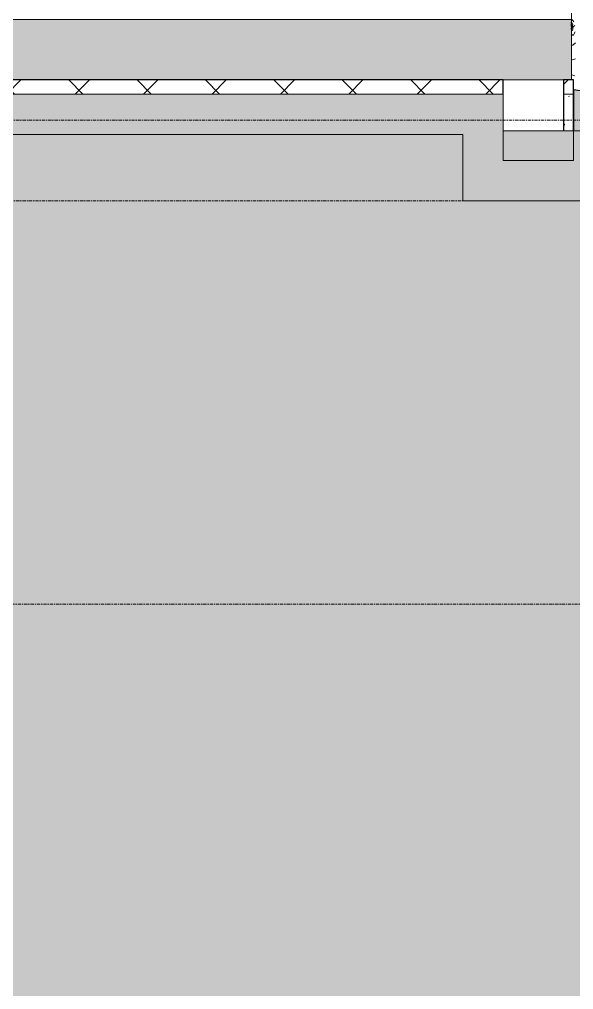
# Model space of a CAD drawing. Header units: millimetres. Extents: x 25061 to 259291, y -8723 to 35400.
# Drawn here: x 215360 to 218110, y -3912 to 900 of the extents above; entities that cross this region are included whole.
import ezdxf

# ---------------------------------------------------------------- set-up
doc = ezdxf.new("R2010")
doc.units = ezdxf.units.MM
doc.linetypes.add('Centre', pattern=[31.75, 6.35, -4.7625, 15.875, -4.7625])
for name, color, linetype, lineweight in [('0-2', 50, 'Continuous', 5), ('A-DETL-GENF-1', 9, 'Continuous', 9), ('A-DETL-GENF-2', 7, 'Continuous', 9), ('A-DETL-THIN', 151, 'Continuous', 9), ('A-FLOR', 192, 'Continuous', 9), ('A-FLOR-1', 10, 'Continuous', 25), ('A-FLOR-3', 192, 'Continuous', 25), ('A-FLOR-LEVL-2', 51, 'Centre', 9), ('A-FLOR-MCUT', 51, 'Continuous', 9), ('A-FLOR-PATT-1', 7, 'Continuous', 9), ('A-FLOR-PATT-3', 8, 'Continuous', 9), ('A-WALL', 113, 'Continuous', 9), ('A-WALL-PATT-4', 111, 'Continuous', 9)]:
    doc.layers.add(name, color=color, linetype=linetype, lineweight=lineweight)

# ---------------------------------------------------------------- blocks, each defined once
blk = doc.blocks.new('NCV_TKTC_KET CAU_rvt-2-TKCS_MẶT CẮT 2')
at = {"layer": 'A-FLOR-PATT-1'}
h = blk.add_hatch(color=256, dxfattribs=at)
h.paths.add_polyline_path([(-45452.6, -2252.1), (-45452.6, -2050), (-47052.6, -1815), (-47052.6, -2017.1), (-45693.1, -2216.8)])
h.paths.add_polyline_path([(-47652.6, -1929), (-47652.6, -1726.8), (-63152.6, 550), (-63152.6, 347.9), (-62952.6, 347.9), (-62952.6, 318.5), (-47802.6, -1906.9)])
at = {"layer": 'A-FLOR-1'}
for p, q in [((-47702.6, -1719.5), (-63152.6, 550)), ((-63152.6, 550), (-63152.6, 347.9))]:
    blk.add_line(p, q, dxfattribs=at)
blk = doc.blocks.new('FP_264-TKCS_MẶT CẮT 2')
at = {"layer": 'A-WALL'}
blk.add_line((-63162.6, 1300), (-63162.6, 600), dxfattribs=at)
at = {"layer": 'A-WALL-PATT-4'}
for p, q in [((-63164.4, 881.6), (-63163.3, 893.8)), ((-63162.3, 887.7), (-63164.2, 869.4)), ((-63164.2, 869.4), (-63162.5, 857.2)), ((-63163.3, 893.8), (-63160.7, 899.9)), ((-63163.1, 869.4), (-63161.8, 875.5)), ((-63162.1, 863.3), (-63163.1, 869.4)), ((-63159, 881.6), (-63162.3, 887.7)), ((-63159, 869.4), (-63162.1, 863.3)), ((-63161.8, 875.5), (-63159, 869.4)), ((-63160.7, 899.9), (-63156.6, 893.8)), ((-63159.4, 857.2), (-63155.7, 875.5)), ((-63155.7, 875.5), (-63159, 881.6)), ((-63156.6, 893.8), (-63151, 887.7)), ((-63155.2, 863.3), (-63146.7, 869.4)), ((-63164, 857.2), (-63162.3, 845)), ((-63162.9, 826.7), (-63154.7, 820.6)), ((-63162.5, 857.2), (-63159.4, 857.2)), ((-63162.3, 845), (-63158.6, 845)), ((-63158.6, 845), (-63155.2, 863.3)), ((-63154.7, 820.6), (-63145.3, 838.9)), ((-63163.4, 771.9), (-63155.7, 771.9)), ((-63155.7, 771.9), (-63143.2, 784.1)), ((-63159, 698.7), (-63142.5, 704.8)), ((-63161, 625.6), (-63146, 619.5))]:
    blk.add_line(p, q, dxfattribs=at)

msp = doc.modelspace()

# ---------------------------------------------------------------- hatches: boundary and pattern name
at = {"layer": 'A-DETL-GENF-1'}
h = msp.add_hatch(dxfattribs=at)
h.set_pattern_fill('FP_63', color=256, style=0, pattern_type=2)
h.set_pattern_definition([(0, (200382.5, 14125), (774.192, 774.192), [774.192, -774.192]), (0, (200382.5, 14415.3), (774.192, 774.192), [774.192, -774.192]), (0, (200382.5, 14705.64), (774.192, 774.192), [774.192, -774.192]), (90, (200479.25, 14802.4), (-774.192, 774.192), [774.192, -774.192]), (90, (200769.6, 14802.4), (-774.192, 774.192), [774.192, -774.192]), (90, (201059.9, 14802.4), (-774.192, 774.192), [774.192, -774.192])])
h.paths.add_polyline_path([(152511.9, -5554.8), (251474, -5554.8), (251474, -138.1), (250164.5, -64.3), (247610.2, -64.3), (247610.2, -2050), (248237.5, -2050), (248237.5, -3550), (248286.5, -3550), (248286.5, -3600), (246277.2, -3600), (246277.2, -3550), (246327.2, -3550), (246327.2, -2350), (245060.2, -2350), (245060.2, -3550), (245110.2, -3550), (245110.2, -3600), (241010.2, -3600), (241010.2, -3550), (241060.2, -3550), (241060.2, -2350), (238160.2, -2350), (238160.2, -3550), (238210.2, -3550), (238210.2, -3600), (234110.2, -3600), (234110.2, -3550), (234160.2, -3550), (234160.2, -2660), (233460.2, -2660), (233460.2, -1906.9), (218310.2, 318.5), (218310.2, 0), (217560.2, 0), (217560.2, 330), (184060.2, 330), (184060.2, 0), (183310.2, 0), (183310.2, 318.5), (168160.2, -1906.9), (168160.2, -2660), (167460.2, -2660), (167460.2, -3550), (167518.1, -3550), (167518.1, -3600), (163410.2, -3600), (163410.2, -3550), (163460.2, -3550), (163460.2, -2350), (160560.2, -2350), (160560.2, -3550), (160610.2, -3550), (160610.2, -3600), (156510.2, -3600), (156510.2, -3550), (156560.2, -3550), (156560.2, -2350), (155293.2, -2350), (155293.2, -3550), (155343.2, -3550), (155343.2, -3600), (153334, -3600), (153334, -3550), (153384, -3550), (153384, -2050), (154010.2, -2050), (154010.2, -4), (151475.8, -5.1), (149686.6, -106), (149686.6, -5554.8), (150288.8, -5554.8)])
h.paths.add_polyline_path([(175360.2, -3600), (172750.2, -3600), (172750.2, -3550), (172810.2, -3550), (172810.2, -2050), (175310.2, -2050), (175310.2, -3550), (175360.2, -3550), (175360.2, -3552.5)])
h.paths.add_polyline_path([(226260.2, -3600), (226260.2, -3550), (226310.2, -3550), (226310.2, -2050), (228810.2, -2050), (228810.4, -3550), (228870.2, -3550), (228870.2, -3600), (226747.8, -3600)])
h.paths.add_polyline_path([(169910.2, -3550), (168910.2, -3550), (168910.2, -2050), (169910.2, -2050), (169910.2, -3087.2)])
h.paths.add_polyline_path([(232710.2, -3550), (231710.2, -3550), (231710.2, -2050), (232710.2, -2050), (232710.2, -3087.2)])
h.paths.add_polyline_path([(218075, 200), (218110.2, 200), (218110.2, 347.9), (217760.2, 347.9), (217760.2, 200)])
h.paths.add_polyline_path([(183510.2, 200), (183860.2, 200), (183860.2, 347.9), (183510.2, 347.9)])
at = {"layer": 'A-DETL-GENF-2'}
msp.add_hatch(color=256, dxfattribs=at).paths.add_polyline_path([(183483.2, 0), (184060.2, 0), (184060.2, 330), (217560.2, 330), (217560.2, 0), (218310.2, 0), (218310.2, 347.9), (218110.2, 347.9), (218110.2, 200), (217760.2, 200), (217760.2, 530), (183860.2, 530), (183860.2, 200), (183510.2, 200), (183510.2, 347.9), (183310.2, 347.9), (183310.2, 0)])
at = {"layer": 'A-FLOR-PATT-3'}
h = msp.add_hatch(dxfattribs=at)
h.set_pattern_fill('FP_43', color=256, style=0, pattern_type=2)
h.set_pattern_definition([(7.233, (200382.474, -75.056), (349.79352, -3.25629), [23.699, -260.691]), (359.466, (200382.474, -75.056), (-67.66587, 39.06334), [29.151, -320.658]), (150.003, (200411.62, -75.33), (282.1271, 35.8065), [6.511, -71.621]), (6.333, (200382.474, -64.67), (520.47232, -8.59583), [38.218, -420.397]), (137.53, (200425.85, -65.4), (455.816, 50.588), [7.304, -80.349]), (359.054, (200382.474, -64.67), (455.81536, 50.58935), [43.379, -477.164]), (2.341, (200431.242, -67.267), (291.09997, -20.90795), [34.175, -375.927]), (355.892, (200431.24, -67.267), (118.65965, 37.65937), [24.321, -267.529]), (17.608, (200455.5, -69.01), (409.7602, 16.75257), [10.374, -114.118]), (4.671, (200382.474, -75.056), (5.929837, 17.28831), [4.27, -248.831, 4.27, -255.819, -257.177]), (4.671, (200382.474, -75.056), (5.929837, 17.28831), [-513.19, 4.27, -252.907]), (0.803, (200382.474, -75.056), (128.293554, 20.481986), [5.319, -179.399, 5.319, -302.706, -122.098]), (0.803, (200382.474, -75.056), (128.293554, 20.481986), [-492.743, 5.319, -116.779]), (356.119, (200273.72, -75.056), (260.334727, -1.171297), [4.535, -98.528, 4.535, -317.021, -426.679]), (356.119, (200273.72, -75.056), (260.334727, -1.171297), [-424.618, 4.535, -422.145]), (354.427, (200224.953, -75.056), (284.40827, 5.19958), [3.974, -113.437, 3.974, -183.16, -265.528]), (354.427, (200224.953, -75.056), (284.40827, 5.19958), [-304.545, 3.974, -261.554])])
h.paths.add_polyline_path([(216484.6, 600), (218104.3, 600), (218100.2, 614.1), (218100.2, 900), (212110.2, 900), (212110.2, 702), (212060.2, 702), (212060.2, 600), (213303.7, 600)])
h = msp.add_hatch(dxfattribs=at)
h.set_pattern_fill('FP_40', color=256, style=0, pattern_type=2)
h.set_pattern_definition([(45, (200382.47, 14125), (-169.7056, 169.7056), []), (135, (200382.47, 14125), (-169.7056, -169.7056), [])])
h.paths.add_polyline_path([(217560.2, 530), (217760.2, 530), (217760.2, 600), (212060.2, 600), (212060.2, 530), (216484.6, 530)])
h.paths.add_polyline_path([(218110.2, 530), (218110.2, 600), (218060.2, 600), (218060.2, 530), (218075, 530)])
h = msp.add_hatch(dxfattribs=at)
h.set_pattern_fill('FP_36', color=256, style=0, pattern_type=2)
h.set_pattern_definition([(0, (200382.47, 14125), (650.24, 162.56), [53.645, -434.035, 53.645, -3034.995]), (0, (200382.47, 14125), (650.24, 162.56), [-541.325, -434.035, 53.645, -921.715, -1625.6]), (0, (200382.47, 14125), (650.24, 162.56), [-1950.72, 53.645, -434.035, 53.645, -1084.275]), (0, (200382.47, 14125), (650.24, 162.56), [-2492.045, -271.475, 53.645, -759.155]), (120, (200626.31, 14206.28), (-465.9011, 481.8444), [53.645, -434.035, 53.645, -3034.995]), (120, (200626.31, 14206.28), (-465.9011, 481.8444), [-541.325, -434.035, 53.645, -921.715, -1625.6]), (120, (200626.31, 14206.28), (-465.9011, 481.8444), [-1950.72, 53.645, -434.035, 53.645, -1084.275]), (120, (200626.31, 14206.28), (-465.9011, 481.8444), [-2492.045, -271.475, 53.645, -759.155]), (240, (200707.6, 14531.4), (-184.3389, -644.4044), [53.645, -434.035, 53.645, -3034.995]), (240, (200707.6, 14531.4), (-184.3389, -644.4044), [-541.325, -434.035, 53.645, -921.715, -1625.6]), (240, (200707.6, 14531.4), (-184.3389, -644.4044), [-1950.72, 53.645, -434.035, 53.645, -1084.275]), (240, (200707.6, 14531.4), (-184.3389, -644.4044), [-2492.045, -271.475, 53.645, -759.155])])
h.paths.add_polyline_path([(218087.8, 347.9), (218110.2, 347.9), (218110.2, 530), (218060.2, 530), (218060.2, 347.9), (218075, 347.9)])
h = msp.add_hatch(dxfattribs=at)
h.set_pattern_fill('FP_42', color=256, style=0, pattern_type=2)
h.set_pattern_definition([(50, (200382.47, 14125), (291.4942, -25.5022), [30.48, -335.28]), (355, (200382.47, 14125), (-56.389, 305.691), [24.384, -268.224]), (100.451, (200406.76, 14122.88), (235.108, 280.1865), [25.904, -284.944]), (46.184, (200382.47, 14206.28), (433.727, -67.2684), [45.72, -502.92]), (96.636, (200418.6, 14200.67), (379.844, 395.8845), [38.856, -427.416]), (351.184, (200382.47, 14206.3), (379.848, 395.881), [36.576, -402.336]), (21, (200423.11, 14185.96), (242.5828, -163.624), [30.48, -335.28]), (326, (200423.1, 14185.96), (98.883, 294.701), [24.384, -268.224]), (71.451, (200443.33, 14172.33), (341.4672, 131.074), [25.904, -284.944]), (37.5, (200382.47, 14125), (4.9419, 135.28833), [5.364, -259.608, 5.364, -266.924, -269.24]), (37.5, (200382.47, 14125), (4.9419, 135.28833), [-537.261, 5.364, -263.876]), (7.5, (200382.47, 14125), (106.9117, 160.2891), [5.364, -149.88, 5.364, -253.512, -102.616]), (7.5, (200382.47, 14125), (106.9117, 160.2891), [-414.122, 5.364, -97.252]), (327.5, (200291.85, 14125), (216.9455, -9.16625), [5.364, -96.236, 5.364, -311.628, -420.624]), (327.5, (200291.85, 14125), (216.9455, -9.16625), [-418.592, 5.364, -415.26]), (317.5, (200251.2, 14125), (237.007, 40.6827), [5.364, -126.716, 5.364, -205.151, -298.704]), (317.5, (200251.2, 14125), (237.007, 40.6827), [-342.595, 5.364, -293.34])])
h.paths.add_polyline_path([(218087.8, 347.9), (218110.2, 347.9), (218110.2, 530), (218060.2, 530), (218060.2, 347.9), (218075, 347.9)])

# ---------------------------------------------------------------- linework, layer by layer
at = {"layer": 'A-DETL-THIN'}
for p, q in [((217760.2, 530), (183860.2, 530)), ((217760.2, 200), (217760.2, 530)), ((218110.2, 347.9), (217760.2, 347.9)), ((218310.2, 347.9), (218110.2, 347.9)), ((218110.2, 347.9), (218110.2, 200)), ((184060.2, 330), (217560.2, 330)), ((217560.2, 330), (217560.2, 0)), ((218110.2, 200), (217760.2, 200)), ((217560.2, 0), (218310.2, 0))]:
    msp.add_line(p, q, dxfattribs=at)
at = {"layer": 'A-FLOR'}
for p, q in [((218100.2, 900), (212110.2, 900)), ((217760.2, 600), (218060.2, 600))]:
    msp.add_line(p, q, dxfattribs=at)
at = {"layer": 'A-FLOR-3'}
for p, q in [((217760.2, 600), (183860.2, 600)), ((217760.2, 530), (217760.2, 600)), ((218110.2, 600), (218060.2, 600)), ((218060.2, 600), (218060.2, 347.9)), ((218110.2, 347.9), (218110.2, 600))]:
    msp.add_line(p, q, dxfattribs=at)
at = {"layer": 'A-FLOR-LEVL-2'}
for p, q in [((255566.7, 400), (147110.2, 400)), ((253534.7, 0), (147110.2, 0)), ((147110.2, -2000), (253534.7, -2000))]:
    msp.add_line(p, q, dxfattribs=at)
at = {"layer": 'A-FLOR-MCUT'}
msp.add_line((218110.2, 530), (218060.2, 530), dxfattribs=at)

# ---------------------------------------------------------------- block references
at = {"layer": '0-2'}
msp.add_blockref('NCV_TKTC_KET CAU_rvt-2-TKCS_MẶT CẮT 2', (281262.8, 0), dxfattribs=at)
at = {"layer": 'A-WALL'}
msp.add_blockref('FP_264-TKCS_MẶT CẮT 2', (281262.8, 0), dxfattribs=at)

doc.saveas('drawing.dxf')
